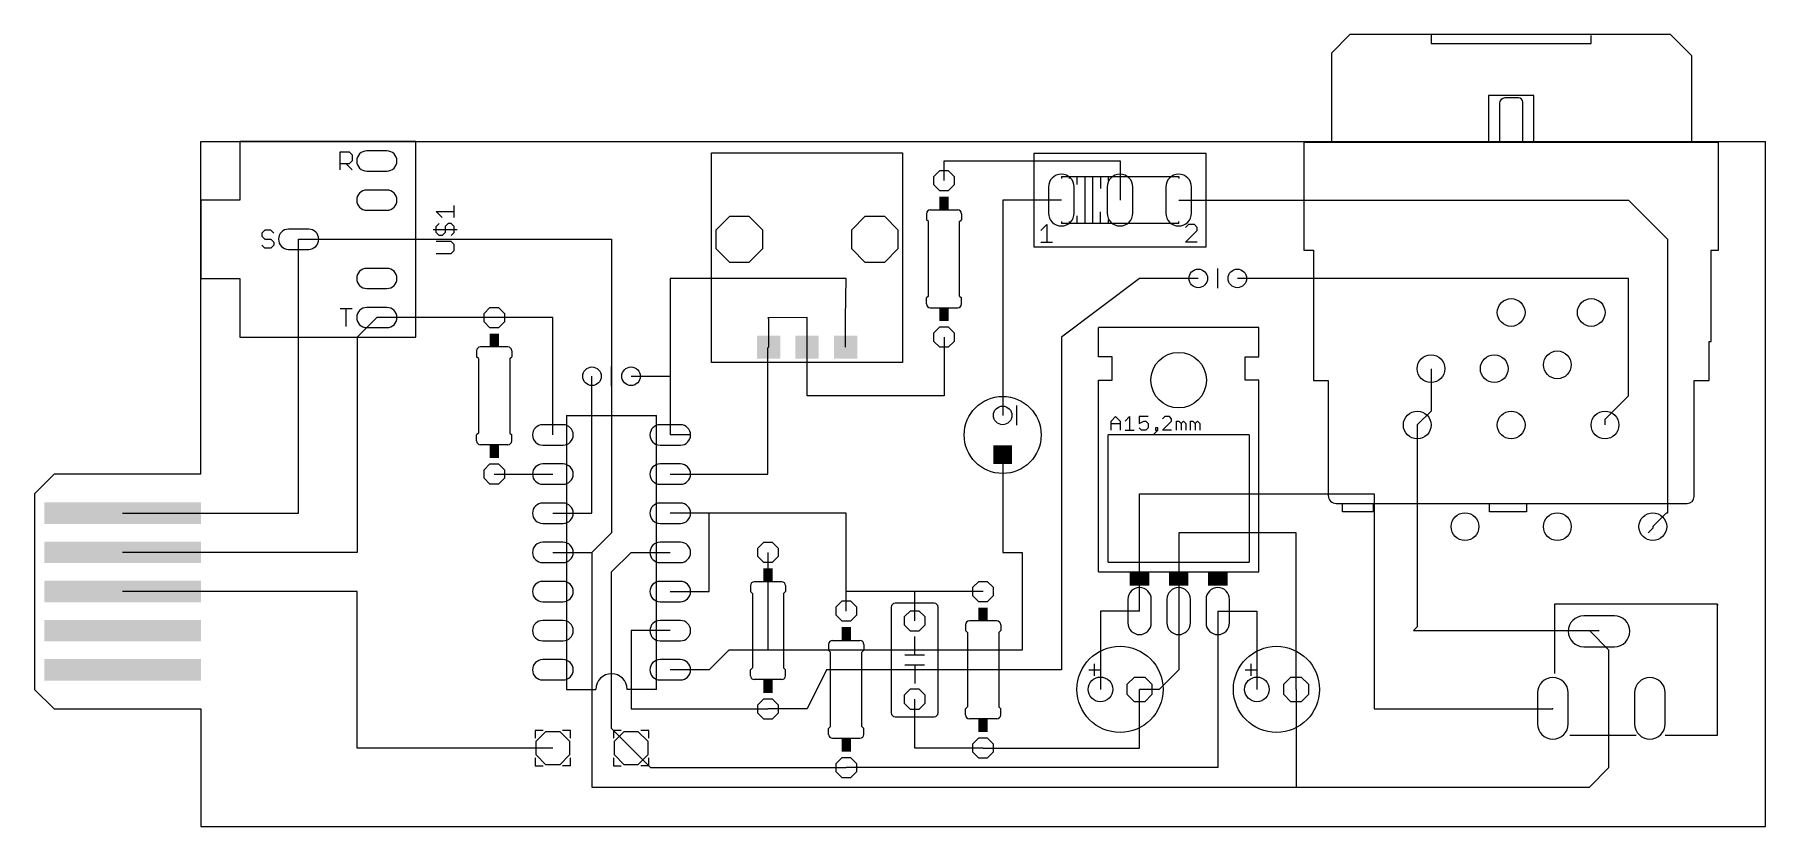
# Model space of a CAD drawing. Extents: x -0.23 to 4.2, y 1.15 to 3.17.
import ezdxf

# ---------------------------------------------------------------- set-up
doc = ezdxf.new("R2010")
doc.units = 0
for name, color, linetype in [('16', 175, 'CONTINUOUS'), ('17', 82, 'CONTINUOUS'), ('21', 253, 'CONTINUOUS')]:
    doc.layers.add(name, color=color, linetype=linetype)

# ---------------------------------------------------------------- blocks, each defined once
blk = doc.blocks.new('ROUNDP')
blk.add_circle((0, 0), 0.5)
blk = doc.blocks.new('OCTAGONP')
blk.add_lwpolyline([(-0.5, -0.207107), (-0.5, 0.207107), (-0.207107, 0.5), (0.207107, 0.5), (0.5, 0.207107), (0.5, -0.207107), (0.207107, -0.5), (-0.207107, -0.5)], close=True)
blk = doc.blocks.new('SQUAREP')
blk.add_solid([(-0.5, -0.5), (0.5, -0.5), (-0.5, 0.5), (0.5, 0.5)])
blk = doc.blocks.new('RECT')
blk.add_solid([(-0.5, -0.5), (0.5, -0.5), (-0.5, 0.5), (0.5, 0.5)])
blk = doc.blocks.new('LONGP100')
blk.add_lwpolyline([(-0.5, -0.5), (0.5, -0.5, 1), (0.5, 0.5), (-0.5, 0.5, 1)], format="xyb", close=True)

msp = doc.modelspace()

# ---------------------------------------------------------------- linework, layer by layer
at = {"layer": '16'}
for p, q in [((0.2, 2.05), (0.2, 2.9)), ((0.2, 2.9), (4.2, 2.9)), ((4.2, 1.15), (4.2, 2.9)), ((2.1, 2.8), (2.1, 2.85)), ((2.1, 2.85), (2.55, 2.85)), ((2.55, 2.85), (2.55, 2.75)), ((2.4, 2.75), (2.25, 2.75)), ((2.25, 2.75), (2.25, 2.2)), ((2.7, 2.75), (3.85, 2.75)), ((3.85, 2.75), (3.95, 2.65)), ((0.45, 2.65), (1.25, 2.65)), ((0.45, 1.95), (0.45, 2.65)), ((1.25, 2.65), (1.25, 1.9)), ((3.95, 2.65), (3.95, 1.95)), ((1.85, 2.55), (1.4, 2.55)), ((1.4, 2.55), (1.4, 2.3)), ((1.848425, 2.448425), (1.85, 2.55)), ((2.6, 2.55), (2.4, 2.4)), ((2.75, 2.55), (2.6, 2.55)), ((3.85, 2.55), (2.85, 2.55)), ((3.85, 2.25), (3.85, 2.55)), ((0.65, 2.45), (0.6, 2.4)), ((0.95, 2.45), (0.65, 2.45)), ((1.1, 2.45), (0.95, 2.45)), ((1.1, 2.15), (1.1, 2.45)), ((1.75, 2.45), (1.649409, 2.449409)), ((1.649409, 2.449409), (1.651575, 2.447244)), ((1.651575, 2.447244), (1.651575, 2.374409)), ((1.75, 2.374409), (1.75, 2.45)), ((1.848425, 2.374409), (1.848425, 2.448425)), ((0.6, 2.4), (0.6, 1.85)), ((2.1, 2.4), (2.1, 2.25)), ((2.4, 2.4), (2.4, 1.55)), ((1.65, 2.372835), (1.651575, 2.374409)), ((1.65, 2.05), (1.65, 2.372835)), ((1.75, 2.25), (1.75, 2.374409)), ((3.345276, 2.319291), (3.345276, 2.211024)), ((1.2, 1.95), (1.2, 2.3)), ((1.3, 2.3), (1.4, 2.3)), ((1.4, 2.3), (1.4, 2.15)), ((2.1, 2.25), (1.75, 2.25)), ((3.790157, 2.190157), (3.85, 2.25)), ((3.345276, 2.211024), (3.309843, 2.175591)), ((3.309843, 2.175591), (3.309843, 1.659843)), ((3.790157, 2.175591), (3.790157, 2.190157)), ((1.45, 2.15), (1.4, 2.15)), ((2.25, 2.1), (2.25, 1.85)), ((-0.175, 2.05), (-0.225, 2)), ((0.2, 2.05), (-0.175, 2.05)), ((0.95, 2.05), (1.1, 2.05)), ((1.4, 2.05), (1.65, 2.05)), ((-0.225, 2), (-0.225, 1.5)), ((2.6, 1.7), (2.6, 2)), ((2.6, 2), (3.2, 2)), ((3.2, 2), (3.2, 1.45)), ((0, 1.95), (0.45, 1.95)), ((1.1, 1.95), (1.2, 1.95)), ((1.5, 1.95), (1.4, 1.95)), ((1.5, 1.75), (1.5, 1.95)), ((1.85, 1.95), (1.5, 1.95)), ((1.85, 1.75), (1.85, 1.95)), ((3.946457, 1.95), (3.912205, 1.915748)), ((3.95, 1.95), (3.946457, 1.95)), ((3.912205, 1.912205), (3.9, 1.9)), ((3.912205, 1.915748), (3.912205, 1.912205)), ((1.25, 1.9), (1.2, 1.85)), ((3, 1.9), (2.7, 1.9)), ((2.7, 1.9), (2.7, 1.7)), ((3, 1.5), (3, 1.9)), ((0.6, 1.85), (0, 1.85)), ((1.1, 1.85), (1.2, 1.85)), ((1.2, 1.85), (1.2, 1.25)), ((1.25, 1.8), (1.3, 1.85)), ((1.3, 1.85), (1.4, 1.85)), ((1.65, 1.85), (1.65, 1.6)), ((2.25, 1.85), (2.3, 1.85)), ((2.3, 1.85), (2.3, 1.6)), ((1.25, 1.4), (1.25, 1.8)), ((0.6, 1.75), (0, 1.75)), ((0.6, 1.35), (0.6, 1.75)), ((1.4, 1.75), (1.5, 1.75)), ((1.85, 1.7), (1.85, 1.75)), ((2.025, 1.75), (1.85, 1.75)), ((2.2, 1.75), (2.025, 1.75)), ((2.025, 1.675), (2.025, 1.75)), ((2.6, 1.7), (2.5, 1.7)), ((2.5, 1.7), (2.5, 1.5)), ((2.7, 1.7), (2.7, 1.55)), ((2.8, 1.7), (2.9, 1.7)), ((2.8, 1.7), (2.8, 1.3)), ((2.9, 1.7), (2.9, 1.5)), ((1.4, 1.65), (1.3, 1.65)), ((1.3, 1.65), (1.3, 1.45)), ((3.309843, 1.659843), (3.3, 1.65)), ((3.3, 1.65), (3.75, 1.65)), ((3.75, 1.65), (3.773228, 1.65)), ((3.8, 1.6), (3.75, 1.65)), ((3.773228, 1.65), (3.774803, 1.648425)), ((1.55, 1.6), (1.5, 1.55)), ((1.65, 1.6), (1.55, 1.6)), ((2.3, 1.6), (1.65, 1.6)), ((3.8, 1.3), (3.8, 1.6)), ((1.5, 1.55), (1.4, 1.55)), ((1.8, 1.55), (1.75, 1.45)), ((2.4, 1.55), (1.8, 1.55)), ((2.7, 1.55), (2.65, 1.5)), ((-0.225, 1.5), (-0.175, 1.45)), ((2.025, 1.35), (2.025, 1.475)), ((2.65, 1.5), (2.6, 1.5)), ((2.6, 1.35), (2.6, 1.5)), ((3, 1.5), (3, 1.25)), ((-0.175, 1.45), (0.2, 1.45)), ((0.2, 1.45), (0.2, 1.15)), ((1.3, 1.45), (1.65, 1.45)), ((1.75, 1.45), (1.65, 1.45)), ((3.2, 1.45), (3.656693, 1.45)), ((3.656693, 1.45), (3.656693, 1.451575)), ((1.3, 1.35), (1.25, 1.4)), ((1.1, 1.35), (0.6, 1.35)), ((1.3, 1.35), (1.35, 1.3)), ((2.2, 1.35), (2.025, 1.35)), ((2.2, 1.35), (2.6, 1.35)), ((1.35, 1.3), (1.85, 1.3)), ((2.8, 1.3), (1.85, 1.3)), ((3.75, 1.25), (3.8, 1.3)), ((1.2, 1.25), (3, 1.25)), ((3, 1.25), (3.75, 1.25)), ((0.2, 1.15), (4.2, 1.15))]:
    msp.add_line(p, q, dxfattribs=at)
at = {"layer": '21'}
for p, q in [((3.137795, 3.172835), (3.090551, 3.125591)), ((3.596063, 3.172835), (3.137795, 3.172835)), ((3.345669, 3.171654), (3.345669, 3.150394)), ((3.345669, 3.150394), (3.754331, 3.150394)), ((3.95748, 3.172835), (3.595276, 3.172835)), ((3.754331, 3.150394), (3.754331, 3.170472)), ((4.011811, 3.118504), (3.95748, 3.172835)), ((3.090551, 3.125591), (3.090551, 2.897638)), ((4.011811, 2.897638), (4.011811, 3.118504)), ((3.607874, 3.016929), (3.492126, 3.016929)), ((3.492126, 3.016929), (3.492126, 2.898819)), ((3.568898, 3.011024), (3.533465, 3.011024)), ((3.607874, 2.898819), (3.607874, 3.016929)), ((3.520472, 2.998031), (3.520472, 2.9)), ((3.579528, 2.9), (3.579528, 3.000394)), ((0.75, 2.9), (0.3, 2.9)), ((0.3, 2.9), (0.3, 2.75)), ((0.75, 2.4), (0.75, 2.9)), ((3.090551, 2.897638), (3.019685, 2.897638)), ((3.019685, 2.897638), (3.019685, 2.622441)), ((4.011811, 2.897638), (3.091732, 2.897638)), ((4.080315, 2.897638), (4.011811, 2.897638)), ((4.080315, 2.622441), (4.080315, 2.897638)), ((0.555961, 2.827), (0.555961, 2.873039)), ((0.555961, 2.873039), (0.57898, 2.873039)), ((0.57898, 2.842346), (0.555961, 2.842346)), ((0.571307, 2.842346), (0.586654, 2.827)), ((0.57898, 2.873039), (0.586654, 2.865366)), ((0.586654, 2.85002), (0.57898, 2.842346)), ((0.586654, 2.865366), (0.586654, 2.85002)), ((1.505906, 2.335039), (1.505906, 2.870472)), ((1.505906, 2.870472), (1.994094, 2.870472)), ((1.994094, 2.870472), (1.994094, 2.335039)), ((2.33, 2.87), (2.77, 2.87)), ((2.33, 2.87), (2.33, 2.63)), ((2.77, 2.63), (2.77, 2.87)), ((2.4, 2.81), (2.42, 2.81)), ((2.4, 2.81), (2.4, 2.805)), ((2.42, 2.81), (2.42, 2.805)), ((2.42, 2.81), (2.44, 2.81)), ((2.44, 2.81), (2.44, 2.79)), ((2.44, 2.81), (2.46, 2.81)), ((2.46, 2.81), (2.46, 2.69)), ((2.46, 2.81), (2.48, 2.81)), ((2.48, 2.81), (2.48, 2.69)), ((2.48, 2.81), (2.5, 2.81)), ((2.5, 2.81), (2.5, 2.78)), ((2.5, 2.81), (2.52, 2.81)), ((2.52, 2.81), (2.52, 2.8)), ((2.52, 2.81), (2.7, 2.81)), ((2.7, 2.81), (2.7, 2.805)), ((0.3, 2.75), (0.2, 2.75)), ((0.2, 2.75), (0.2, 2.55)), ((0.817307, 2.705961), (0.801961, 2.721307)), ((0.801961, 2.721307), (0.848, 2.721307)), ((0.848, 2.705961), (0.848, 2.736653)), ((2.055, 2.715), (2.055, 2.7)), ((2.06, 2.695), (2.055, 2.7)), ((2.065, 2.725), (2.135, 2.725)), ((2.14, 2.695), (2.145, 2.7)), ((2.145, 2.715), (2.145, 2.7)), ((2.44, 2.71), (2.44, 2.69)), ((2.5, 2.69), (2.5, 2.72)), ((2.52, 2.7), (2.52, 2.69)), ((0.363634, 2.673039), (0.355961, 2.665366)), ((0.355961, 2.665366), (0.355961, 2.657693)), ((0.355961, 2.657693), (0.363634, 2.65002)), ((0.37898, 2.673039), (0.363634, 2.673039)), ((0.386654, 2.665366), (0.37898, 2.673039)), ((0.794288, 2.675268), (0.855673, 2.675268)), ((0.801961, 2.682941), (0.809634, 2.690614)), ((0.801961, 2.667594), (0.801961, 2.682941)), ((0.809634, 2.659921), (0.801961, 2.667594)), ((0.817307, 2.659921), (0.809634, 2.659921)), ((0.82498, 2.667594), (0.817307, 2.659921)), ((0.832654, 2.690614), (0.82498, 2.682941)), ((0.82498, 2.682941), (0.82498, 2.667594)), ((0.840327, 2.690614), (0.832654, 2.690614)), ((0.848, 2.682941), (0.840327, 2.690614)), ((0.840327, 2.659921), (0.848, 2.667594)), ((0.848, 2.667594), (0.848, 2.682941)), ((2.06, 2.505), (2.06, 2.695)), ((2.14, 2.505), (2.14, 2.695)), ((2.3475, 2.672526), (2.362513, 2.687538)), ((2.362513, 2.687538), (2.362513, 2.6425)), ((2.4, 2.695), (2.4, 2.69)), ((2.42, 2.69), (2.4, 2.69)), ((2.42, 2.695), (2.42, 2.69)), ((2.44, 2.69), (2.42, 2.69)), ((2.46, 2.69), (2.44, 2.69)), ((2.48, 2.69), (2.46, 2.69)), ((2.5, 2.69), (2.48, 2.69)), ((2.52, 2.69), (2.5, 2.69)), ((2.7, 2.69), (2.52, 2.69)), ((2.7, 2.69), (2.7, 2.695)), ((2.725006, 2.687538), (2.7175, 2.680032)), ((2.7175, 2.6425), (2.747526, 2.672526)), ((2.740019, 2.687538), (2.725006, 2.687538)), ((2.747526, 2.680032), (2.740019, 2.687538)), ((2.747526, 2.672526), (2.747526, 2.680032)), ((0.363634, 2.627), (0.355961, 2.634673)), ((0.363634, 2.65002), (0.37898, 2.65002)), ((0.37898, 2.627), (0.363634, 2.627)), ((0.37898, 2.65002), (0.386654, 2.642346)), ((0.386654, 2.634673), (0.37898, 2.627)), ((0.386654, 2.642346), (0.386654, 2.634673)), ((0.840327, 2.644575), (0.801961, 2.644575)), ((0.801961, 2.613882), (0.840327, 2.613882)), ((0.848, 2.636902), (0.840327, 2.644575)), ((0.840327, 2.613882), (0.848, 2.621555)), ((0.848, 2.621555), (0.848, 2.636902)), ((2.77, 2.63), (2.33, 2.63)), ((2.3475, 2.6425), (2.377526, 2.6425)), ((2.747526, 2.6425), (2.7175, 2.6425)), ((3.019685, 2.622441), (3.044488, 2.622441)), ((3.044488, 2.622441), (3.044488, 2.28937)), ((4.061417, 2.388583), (4.061417, 2.622441)), ((4.061417, 2.622441), (4.080315, 2.622441)), ((2.8, 2.525), (2.8, 2.575)), ((0.2, 2.55), (0.3, 2.55)), ((0.3, 2.55), (0.3, 2.4)), ((2.06, 2.505), (2.055, 2.5)), ((2.055, 2.485), (2.055, 2.5)), ((2.14, 2.505), (2.145, 2.5)), ((2.145, 2.485), (2.145, 2.5)), ((0.555961, 2.473039), (0.586654, 2.473039)), ((0.571307, 2.427), (0.571307, 2.473039)), ((2.065, 2.475), (2.135, 2.475)), ((0.3, 2.4), (0.75, 2.4)), ((2.905, 2.425), (2.495, 2.425)), ((2.495, 2.35), (2.495, 2.425)), ((2.905, 2.35), (2.905, 2.425)), ((0.905, 2.365), (0.905, 2.35)), ((0.91, 2.345), (0.905, 2.35)), ((0.985, 2.375), (0.915, 2.375)), ((0.99, 2.345), (0.995, 2.35)), ((0.995, 2.365), (0.995, 2.35)), ((2.53, 2.35), (2.495, 2.35)), ((2.53, 2.29), (2.53, 2.35)), ((2.87, 2.29), (2.87, 2.35)), ((2.87, 2.35), (2.905, 2.35)), ((4.056693, 2.28937), (4.056693, 2.388583)), ((4.056693, 2.388583), (4.061417, 2.388583)), ((0.91, 2.345), (0.91, 2.155)), ((0.99, 2.345), (0.99, 2.155)), ((1.25, 2.275), (1.25, 2.325)), ((1.994094, 2.335039), (1.505906, 2.335039)), ((2.495, 1.8), (2.495, 2.29)), ((2.495, 2.29), (2.53, 2.29)), ((2.905, 2.29), (2.87, 2.29)), ((2.905, 1.8), (2.905, 2.29)), ((3.044488, 2.28937), (3.082283, 2.28937)), ((3.082283, 2.28937), (3.082283, 1.995276)), ((4.017717, 1.992913), (4.017717, 2.28937)), ((4.017717, 2.28937), (4.056693, 2.28937)), ((2.28622, 2.175394), (2.28622, 2.225394)), ((1.135, 2.2), (1.135, 1.5)), ((1.135, 2.2), (1.365, 2.2)), ((1.365, 1.5), (1.365, 2.2)), ((2.527, 2.185353), (2.538677, 2.19703)), ((2.527, 2.162), (2.527, 2.185353)), ((2.527, 2.179515), (2.550353, 2.179515)), ((2.538677, 2.19703), (2.550353, 2.185353)), ((2.550353, 2.185353), (2.550353, 2.162)), ((2.562911, 2.185353), (2.574587, 2.19703)), ((2.574587, 2.19703), (2.574587, 2.162)), ((2.622175, 2.19703), (2.598821, 2.19703)), ((2.598821, 2.19703), (2.598821, 2.179515)), ((2.598821, 2.179515), (2.610498, 2.185353)), ((2.610498, 2.185353), (2.616336, 2.185353)), ((2.616336, 2.185353), (2.622175, 2.179515)), ((2.622175, 2.179515), (2.622175, 2.167838)), ((2.664511, 2.19703), (2.658672, 2.191192)), ((2.658672, 2.162), (2.682026, 2.185353)), ((2.676187, 2.19703), (2.664511, 2.19703)), ((2.682026, 2.191192), (2.676187, 2.19703)), ((2.682026, 2.185353), (2.682026, 2.191192)), ((2.694583, 2.162), (2.694583, 2.185353)), ((2.694583, 2.185353), (2.700421, 2.185353)), ((2.700421, 2.185353), (2.70626, 2.179515)), ((2.70626, 2.179515), (2.712098, 2.185353)), ((2.70626, 2.179515), (2.70626, 2.162)), ((2.712098, 2.185353), (2.717936, 2.179515)), ((2.717936, 2.179515), (2.717936, 2.162)), ((2.730494, 2.162), (2.730494, 2.185353)), ((2.730494, 2.185353), (2.736332, 2.185353)), ((2.736332, 2.185353), (2.74217, 2.179515)), ((2.74217, 2.179515), (2.748009, 2.185353)), ((2.74217, 2.179515), (2.74217, 2.162)), ((2.748009, 2.185353), (2.753847, 2.179515)), ((2.753847, 2.179515), (2.753847, 2.162)), ((0.91, 2.155), (0.905, 2.15)), ((0.905, 2.135), (0.905, 2.15)), ((0.985, 2.125), (0.915, 2.125)), ((0.99, 2.155), (0.995, 2.15)), ((0.995, 2.135), (0.995, 2.15)), ((2.88, 2.15), (2.52, 2.15)), ((2.52, 1.825), (2.52, 2.15)), ((2.562911, 2.162), (2.586264, 2.162)), ((2.60466, 2.162), (2.598821, 2.167838)), ((2.616336, 2.162), (2.60466, 2.162)), ((2.622175, 2.167838), (2.616336, 2.162)), ((2.634732, 2.150323), (2.646409, 2.162)), ((2.646409, 2.167838), (2.64057, 2.167838)), ((2.64057, 2.167838), (2.64057, 2.162)), ((2.64057, 2.162), (2.646409, 2.162)), ((2.646409, 2.162), (2.646409, 2.167838)), ((2.682026, 2.162), (2.658672, 2.162)), ((2.88, 2.15), (2.88, 1.825)), ((3.102362, 1.975197), (4, 1.975197)), ((3.118898, 1.953937), (3.118898, 1.974016)), ((3.19685, 1.953937), (3.118898, 1.953937)), ((3.19685, 1.972835), (3.19685, 1.953937)), ((3.494488, 1.953937), (3.494488, 1.974016)), ((3.588976, 1.953937), (3.494488, 1.953937)), ((3.588976, 1.972835), (3.588976, 1.953937)), ((2.52, 1.825), (2.88, 1.825)), ((1.685, 1.775), (1.615, 1.775)), ((2.495, 1.8), (2.905, 1.8)), ((1.605, 1.765), (1.605, 1.75)), ((1.61, 1.745), (1.605, 1.75)), ((1.61, 1.745), (1.61, 1.555)), ((1.69, 1.745), (1.695, 1.75)), ((1.69, 1.745), (1.69, 1.555)), ((1.695, 1.765), (1.695, 1.75)), ((1.965, 1.71), (1.965, 1.44)), ((2.075, 1.72), (1.975, 1.72)), ((2.085, 1.44), (2.085, 1.71)), ((3.66063, 1.717323), (3.66063, 1.540157)), ((4.077953, 1.717323), (3.66063, 1.717323)), ((4.077953, 1.382677), (4.077953, 1.717323)), ((4.077953, 1.717323), (4.077953, 1.715354)), ((2.155, 1.665), (2.155, 1.65)), ((2.16, 1.645), (2.155, 1.65)), ((2.16, 1.645), (2.16, 1.455)), ((2.235, 1.675), (2.165, 1.675)), ((2.24, 1.645), (2.245, 1.65)), ((2.24, 1.645), (2.24, 1.455)), ((2.245, 1.665), (2.245, 1.65)), ((1.805, 1.615), (1.805, 1.6)), ((1.81, 1.595), (1.805, 1.6)), ((1.81, 1.405), (1.81, 1.595)), ((1.815, 1.625), (1.885, 1.625)), ((1.89, 1.595), (1.895, 1.6)), ((1.89, 1.405), (1.89, 1.595)), ((1.895, 1.615), (1.895, 1.6)), ((2.025, 1.587), (2.025, 1.635)), ((1.61, 1.555), (1.605, 1.55)), ((1.605, 1.535), (1.605, 1.55)), ((1.69, 1.555), (1.695, 1.55)), ((1.695, 1.535), (1.695, 1.55)), ((2.025, 1.587), (2, 1.587)), ((2.025, 1.562), (2, 1.562)), ((2.05, 1.587), (2.025, 1.587)), ((2.05, 1.562), (2.025, 1.562)), ((2.025, 1.562), (2.025, 1.515)), ((2.47, 1.55), (2.485, 1.55)), ((2.485, 1.55), (2.485, 1.565)), ((2.485, 1.535), (2.485, 1.55)), ((2.485, 1.55), (2.5, 1.55)), ((2.87, 1.55), (2.885, 1.55)), ((2.885, 1.55), (2.885, 1.565)), ((2.885, 1.535), (2.885, 1.55)), ((2.885, 1.55), (2.9, 1.55)), ((1.685, 1.525), (1.615, 1.525)), ((1.135, 1.5), (1.21, 1.5)), ((1.365, 1.5), (1.29, 1.5)), ((1.975, 1.43), (2.075, 1.43)), ((2.16, 1.455), (2.155, 1.45)), ((2.155, 1.435), (2.155, 1.45)), ((2.235, 1.425), (2.165, 1.425)), ((2.24, 1.455), (2.245, 1.45)), ((2.245, 1.435), (2.245, 1.45)), ((1.075, 1.395), (1.055, 1.395)), ((1.055, 1.395), (1.055, 1.375)), ((1.145, 1.395), (1.125, 1.395)), ((1.145, 1.375), (1.145, 1.395)), ((1.275, 1.395), (1.255, 1.395)), ((1.255, 1.395), (1.255, 1.375)), ((1.345, 1.395), (1.325, 1.395)), ((1.345, 1.375), (1.345, 1.395)), ((1.81, 1.405), (1.805, 1.4)), ((1.805, 1.385), (1.805, 1.4)), ((1.815, 1.375), (1.885, 1.375)), ((1.89, 1.405), (1.895, 1.4)), ((1.895, 1.385), (1.895, 1.4)), ((3.7, 1.382677), (3.869291, 1.382677)), ((3.943701, 1.382677), (4.077953, 1.382677)), ((1.055, 1.325), (1.055, 1.305)), ((1.055, 1.305), (1.075, 1.305)), ((1.145, 1.305), (1.125, 1.305)), ((1.145, 1.305), (1.145, 1.325)), ((1.255, 1.325), (1.255, 1.305)), ((1.255, 1.305), (1.275, 1.305)), ((1.345, 1.305), (1.325, 1.305)), ((1.345, 1.305), (1.345, 1.325))]:
    msp.add_line(p, q, dxfattribs=at)
for centre, radius in [((2.7, 2.29), 0.071), ((2.25, 2.15), 0.098425), ((2.55, 1.5), 0.11), ((2.95, 1.5), 0.11)]:
    msp.add_circle(centre, radius, dxfattribs=at)
for centre, radius, start, end in [((3.533465, 2.998031), 0.012992, 90, 180), ((3.568898, 3.000394), 0.01063, 0, 90), ((2.065, 2.715), 0.01, 90, 180), ((2.135, 2.715), 0.01, 0, 90), ((2.065, 2.485), 0.01, 180, 270), ((2.135, 2.485), 0.01, 270, 0), ((0.915, 2.365), 0.01, 90, 180), ((0.985, 2.365), 0.01, 0, 90), ((0.915, 2.135), 0.01, 180, 270), ((0.985, 2.135), 0.01, 270, 0), ((3.102362, 1.995276), 0.020079, 180, 270), ((4, 1.992913), 0.017717, 270, 0), ((1.615, 1.765), 0.01, 90, 180), ((1.685, 1.765), 0.01, 0, 90), ((1.975, 1.71), 0.01, 90, 180), ((2.075, 1.71), 0.01, 0, 90), ((2.165, 1.665), 0.01, 90, 180), ((2.235, 1.665), 0.01, 0, 90), ((1.815, 1.615), 0.01, 90, 180), ((1.885, 1.615), 0.01, 0, 90), ((1.25, 1.5), 0.04, 0, 180), ((1.615, 1.535), 0.01, 180, 270), ((1.685, 1.535), 0.01, 270, 0), ((1.975, 1.44), 0.01, 180, 270), ((2.075, 1.44), 0.01, 270, 0), ((2.165, 1.435), 0.01, 180, 270), ((2.235, 1.435), 0.01, 270, 0), ((1.815, 1.385), 0.01, 180, 270), ((1.885, 1.385), 0.01, 270, 0)]:
    msp.add_arc(centre, radius, start, end, dxfattribs=at)

# ---------------------------------------------------------------- block references
at = {"layer": '16', "xscale": 0.055, "yscale": 0.4}
for p, rotation in [((0, 1.95), 90), ((0, 1.95), 270), ((0, 1.85), 90), ((0, 1.85), 270), ((0, 1.75), 90), ((0, 1.65), 90), ((0, 1.55), 90)]:
    msp.add_blockref('RECT', p, dxfattribs=dict(at, rotation=rotation))
at = {"layer": '17'}
for name, p, xscale, yscale, rotation in [('LONGP100', (0.65, 2.85), 0.051496, 0.051496, 180), ('OCTAGONP', (2.1, 2.8), 0.052, 0.052, 270), ('LONGP100', (2.4, 2.75), 0.066, 0.066, 90), ('LONGP100', (2.55, 2.75), 0.066, 0.066, 90), ('LONGP100', (2.7, 2.75), 0.066, 0.066, 90), ('LONGP100', (0.65, 2.75), 0.051496, 0.051496, 180), ('OCTAGONP', (1.576772, 2.65), 0.11811, 0.11811, 270), ('OCTAGONP', (1.923228, 2.65), 0.11811, 0.11811, 270), ('LONGP100', (0.45, 2.65), 0.051496, 0.051496, 180), ('LONGP100', (0.65, 2.55), 0.051496, 0.051496, 180), ('ROUNDP', (2.75, 2.55), 0.047559, 0.047559, 180), ('ROUNDP', (2.85, 2.55), 0.047559, 0.047559, 180), ('LONGP100', (0.65, 2.45), 0.051496, 0.051496, 180), ('OCTAGONP', (0.95, 2.45), 0.052, 0.052, 90), ('SQUAREP', (1.651575, 2.374409), 0.05937, 0.05937, 270), ('SQUAREP', (1.75, 2.374409), 0.05937, 0.05937, 270), ('SQUAREP', (1.848425, 2.374409), 0.05937, 0.05937, 270), ('OCTAGONP', (2.1, 2.4), 0.052, 0.052, 270), ('ROUNDP', (1.2, 2.3), 0.047559, 0.047559, 180), ('ROUNDP', (1.3, 2.3), 0.047559, 0.047559, 180), ('ROUNDP', (2.25, 2.2), 0.047559, 0.047559, 270), ('LONGP100', (1.1, 2.15), 0.052, 0.052, 180), ('LONGP100', (1.4, 2.15), 0.052, 0.052, 180), ('SQUAREP', (2.25, 2.1), 0.047559, 0.047559, 270), ('OCTAGONP', (0.95, 2.05), 0.052, 0.052, 90), ('LONGP100', (1.1, 2.05), 0.052, 0.052, 180), ('LONGP100', (1.4, 2.05), 0.052, 0.052, 180), ('LONGP100', (1.1, 1.95), 0.052, 0.052, 180), ('LONGP100', (1.4, 1.95), 0.052, 0.052, 180), ('LONGP100', (1.1, 1.85), 0.052, 0.052, 180), ('LONGP100', (1.4, 1.85), 0.052, 0.052, 180), ('OCTAGONP', (1.65, 1.85), 0.052, 0.052, 90), ('LONGP100', (1.1, 1.75), 0.052, 0.052, 180), ('LONGP100', (1.4, 1.75), 0.052, 0.052, 180), ('OCTAGONP', (2.2, 1.75), 0.052, 0.052, 90), ('OCTAGONP', (1.85, 1.7), 0.052, 0.052, 270), ('LONGP100', (2.6, 1.7), 0.06, 0.06, 90), ('LONGP100', (2.7, 1.7), 0.06, 0.06, 90), ('LONGP100', (2.8, 1.7), 0.06, 0.06, 90), ('OCTAGONP', (2.025, 1.675), 0.052, 0.052, 270), ('LONGP100', (3.774803, 1.648425), 0.07874, 0.07874, 180), ('LONGP100', (1.1, 1.65), 0.052, 0.052, 180), ('LONGP100', (1.4, 1.65), 0.052, 0.052, 180), ('LONGP100', (1.1, 1.55), 0.052, 0.052, 180), ('LONGP100', (1.4, 1.55), 0.052, 0.052, 180), ('LONGP100', (3.656693, 1.451575), 0.07874, 0.07874, 90), ('LONGP100', (3.904724, 1.451575), 0.07874, 0.07874, 90), ('OCTAGONP', (1.65, 1.45), 0.052, 0.052, 90), ('OCTAGONP', (2.025, 1.475), 0.052, 0.052, 270), ('OCTAGONP', (2.2, 1.35), 0.052, 0.052, 90), ('OCTAGONP', (1.85, 1.3), 0.052, 0.052, 270)]:
    msp.add_blockref(name, p, dxfattribs=dict(at, xscale=xscale, yscale=yscale, rotation=rotation))
for name, p, xscale, yscale in [('ROUNDP', (3.55, 2.462992), 0.070866, 0.070866), ('ROUNDP', (3.754724, 2.462992), 0.070866, 0.070866), ('ROUNDP', (3.345276, 2.319291), 0.070866, 0.070866), ('ROUNDP', (3.506693, 2.319291), 0.070866, 0.070866), ('ROUNDP', (3.66811, 2.329134), 0.070866, 0.070866), ('ROUNDP', (3.309843, 2.175591), 0.070866, 0.070866), ('ROUNDP', (3.55, 2.175591), 0.070866, 0.070866), ('ROUNDP', (3.790157, 2.175591), 0.070866, 0.070866), ('ROUNDP', (3.43189, 1.915748), 0.070866, 0.070866), ('ROUNDP', (3.66811, 1.915748), 0.070866, 0.070866), ('ROUNDP', (3.912205, 1.915748), 0.070866, 0.070866), ('ROUNDP', (2.5, 1.5), 0.063, 0.063), ('OCTAGONP', (2.6, 1.5), 0.063, 0.063), ('ROUNDP', (2.9, 1.5), 0.063, 0.063), ('OCTAGONP', (3, 1.5), 0.063, 0.063), ('OCTAGONP', (1.1, 1.35), 0.085, 0.085), ('OCTAGONP', (1.3, 1.35), 0.085, 0.085)]:
    msp.add_blockref(name, p, dxfattribs=dict(at, xscale=xscale, yscale=yscale))
at = {"layer": '21', "xscale": 0.034, "yscale": 0.024}
for p, rotation in [((2.1, 2.742), 270), ((2.1, 2.458), 270), ((0.95, 2.392), 90), ((0.95, 2.108), 90), ((1.65, 1.792), 90), ((2.2, 1.692), 90), ((1.85, 1.642), 270), ((1.65, 1.508), 90), ((2.2, 1.408), 90), ((1.85, 1.358), 270)]:
    msp.add_blockref('RECT', p, dxfattribs=dict(at, rotation=rotation))
at = {"layer": '21', "xscale": 0.05, "yscale": 0.035}
for p in [(2.6, 1.7825), (2.7, 1.7825), (2.8, 1.7825)]:
    msp.add_blockref('RECT', p, dxfattribs=at)

doc.saveas('drawing.dxf')
